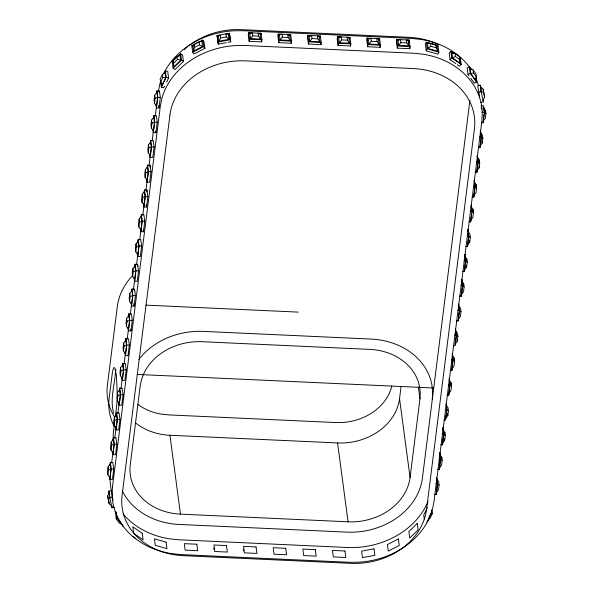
<?xml version="1.0" encoding="UTF-8"?>
<svg xmlns="http://www.w3.org/2000/svg" width="593" height="593" viewBox="0 0 593 593"><rect width="100%" height="100%" fill="white"/><g stroke="black" fill="none" stroke-linecap="round" stroke-linejoin="round"><path stroke-width="0.89" d="M112.529 478.647L113.737 469.048L112.87 462.562L110.305 462.444L110.965 469.308L109.853 479.403L112.418 479.522M115.65 426.619L116.087 429.858L117.399 419.392L116.532 412.898L117.199 419.762L116.087 429.858L118.652 429.977L119.971 419.51L119.104 413.017L116.532 412.898L116.206 415.523M118.763 401.846L119.2 405.086L120.52 394.619L119.653 388.126L120.312 394.99L119.2 405.086L121.765 405.204L123.085 394.738L122.217 388.245L119.653 388.126L119.319 390.75M124.99 379.564L126.198 369.965L125.331 363.472L122.766 363.353L123.426 370.217L122.314 380.321L124.878 380.432M127.977 327.521L128.414 330.768L129.726 320.294L128.866 313.808L129.526 320.665L128.414 330.768L130.979 330.887L132.298 320.413L131.431 313.927L128.866 313.808L128.533 316.425M130.327 314.32L132.639 295.892L131.98 289.036L134.544 289.154L135.412 295.64L134.092 306.114L131.527 305.995L131.097 302.749M137.569 253.107L137.761 256.45L140.326 256.569L141.645 246.095L140.778 239.609L138.206 239.49L137.769 242.982M140.445 228.431L140.875 231.678L142.194 221.204L141.327 214.718L141.986 221.582L140.875 231.678L143.439 231.796L144.759 221.322L143.891 214.836L141.327 214.718L140.993 217.334M142.787 215.207L145.1 196.809L144.44 189.945L147.005 190.064L147.872 196.55L146.56 207.024L143.988 206.905L143.558 203.658M152.905 129.348L153.335 132.587L154.654 122.121L153.787 115.628L154.447 122.492L153.335 132.587L155.9 132.706L157.219 122.232L156.352 115.746L153.787 115.628L153.461 118.244M155.255 116.087L157.568 97.719L156.9 90.855L159.473 90.974L160.332 97.46L159.02 107.933L156.448 107.815L156.018 104.576M434.543 494.28L436.255 494.354L437.256 485.111M440.243 457.729L439.369 469.582L437.656 469.508M440.013 455.965L439.821 452.622L440.688 459.115L439.369 469.582L439.154 467.959M442.63 442.371L443.594 434.713L442.934 427.85L443.801 434.343L442.482 444.809L440.769 444.735M447.003 395.19L448.716 395.264L449.724 386.021M452.711 358.639L451.829 370.492L450.117 370.417M452.474 356.882L452.281 353.532L453.148 360.025L451.829 370.492L451.614 368.876M455.535 328.767L455.491 330.353L457.5 333.414L457.9 336.424L457.292 341.271L455.12 344.14L456.395 335.26L455.535 328.767L455.313 330.516M456.484 320.88L458.196 320.954L459.093 312.563M461.095 294.565L461.31 296.181L462.629 285.715L461.762 279.221L462.421 286.085L461.31 296.181L459.597 296.107M464.208 269.793L464.43 271.409L465.742 260.942L464.875 254.449L464.838 256.035L466.847 259.097L467.247 262.106L466.632 266.954L464.467 269.83L464.43 271.409L462.718 271.335M465.831 246.562L467.543 246.644L468.863 236.17L467.996 229.676L467.951 231.263L469.96 234.324L470.36 237.333L469.752 242.189L467.588 245.057L468.655 236.54L470.36 237.333M468.944 221.789L470.657 221.871L471.554 213.473M473.555 195.475L473.777 197.098L475.089 186.625L474.222 180.139L474.889 186.995L473.777 197.098L472.065 197.017M476.676 170.702L476.891 172.326L478.21 161.852L477.343 155.366L477.298 156.952L479.307 160.006L479.707 163.016L479.1 167.871L476.935 170.74L476.891 172.326L475.178 172.244M478.292 147.472L480.004 147.553L481.323 137.079L480.456 130.593L480.234 132.335M480.456 130.593L480.412 132.18L482.42 135.234L482.821 138.243L482.213 143.098L480.048 145.967M481.412 122.699L483.117 122.781L484.021 114.382M110.172 478.551L110.083 480.367A77.609 64.192 -7.6 0 0 111.351 490.359M177.426 56.728L180.672 53.6L181.532 60.086L173.112 68.217L173.816 66.853L173.178 60.19L177.085 56.417L179.961 54.964L180.672 53.6L182.585 54.956L183.452 61.442L175.024 69.574L173.112 68.217L172.244 61.731L176.128 57.981M419.955 398.844L420.244 392.699L419.57 386.621A56.543 46.765 -7.6 0 0 369.773 349.388L202.146 341.709A56.543 46.765 -7.6 0 0 143.61 373.983L141.423 379.928L140.17 386.028L130.282 464.682A56.543 46.765 -7.6 0 0 180.465 514.131L348.091 521.81A56.543 46.765 -7.6 0 0 410.067 477.498L419.955 398.844L418.369 386.918M432.297 399.408L432.653 391.914L431.83 384.494A68.988 57.061 -7.6 0 0 371.07 339.07L203.443 331.391A68.988 57.061 -7.6 0 0 138.888 359.402M117.229 400.016L115.346 416.879M128.607 317.092L128.822 315.394L126.657 318.263L126.042 323.111L126.442 326.12L128.451 329.182M131.935 290.622L129.771 293.491L129.163 298.338L129.563 301.348L131.572 304.409L131.527 305.995L132.847 295.522L131.98 289.036L131.646 291.652M134.211 277.976L134.641 281.223L135.96 270.749L135.093 264.263L135.048 265.849L132.884 268.718L132.276 273.566L132.676 276.575L134.685 279.637L134.641 281.223L137.213 281.341L138.525 270.868L137.658 264.382L135.093 264.263L134.767 266.88M137.324 253.204L137.761 256.45L139.073 245.976L138.206 239.49L138.169 241.077L136.005 243.945L135.389 248.801L135.79 251.803L137.798 254.864M141.067 218.009L141.282 216.304L139.118 219.173L138.51 224.028L138.91 227.03L140.919 230.091M144.395 191.532L142.231 194.4L141.623 199.255L142.023 202.257L144.032 205.319L143.988 206.905L145.307 196.431L144.44 189.945L144.114 192.562M146.671 178.886L147.108 182.133L148.42 171.659L147.553 165.173L147.516 166.759L145.352 169.628L144.736 174.483L145.137 177.485L147.146 180.546L147.108 182.133L149.673 182.251L150.985 171.777L150.125 165.291L147.553 165.173L147.227 167.789M149.784 154.113L150.222 157.36L151.541 146.886L150.674 140.4L150.629 141.986L148.465 144.855L147.857 149.71L148.257 152.712L150.266 155.774L150.222 157.36L152.786 157.479L154.106 147.005L153.239 140.519L150.674 140.4L150.34 143.017M153.743 117.214L151.578 120.082L150.97 124.938L151.371 127.94L153.379 131.001M156.863 92.441L154.691 95.31L154.084 100.165L154.484 103.175L156.493 106.229L156.448 107.815L157.768 97.348L156.9 90.855L156.574 93.472M110.046 465.735L110.261 464.03L108.096 466.899L107.489 471.754L107.889 474.763L109.898 477.817M112.537 451.392L112.966 454.631L114.286 444.164L113.419 437.671L113.374 439.257L111.21 442.126L110.602 446.981L111.002 449.991L113.011 453.045L112.966 454.631L115.539 454.749L116.851 444.283L115.983 437.79L113.419 437.671L113.093 440.288M116.495 414.485L114.33 417.353L113.715 422.209L114.115 425.218L116.124 428.272M119.608 389.712L117.444 392.581L116.836 397.436L117.236 400.445L119.245 403.507M122.506 366.644L122.721 364.94L120.557 367.808L119.949 372.663L120.349 375.673L122.358 378.734M124.997 352.301L125.434 355.548L126.746 345.074L125.879 338.588L125.842 340.167L123.678 343.036L123.062 347.891L123.463 350.9L125.471 353.962L125.434 355.548L127.999 355.659L129.311 345.193L128.451 338.699L125.879 338.588L125.553 341.205M126.442 326.12L127.058 321.265L126.657 318.263M129.563 301.348L130.171 296.493L129.771 293.491M132.676 276.575L133.284 271.72L132.884 268.718M135.79 251.803L136.405 246.955L136.005 243.945M138.91 227.03L139.518 222.182L139.118 219.173M142.023 202.257L142.631 197.41L142.231 194.4M145.137 177.485L145.752 172.637L145.352 169.628M148.257 152.712L148.865 147.865L148.465 144.855M151.371 127.94L151.978 123.092L151.578 120.082M154.484 103.175L155.099 98.319L154.691 95.31M107.889 474.763L108.497 469.908L108.096 466.899M111.002 449.991L111.61 445.135L111.21 442.126M114.115 425.218L114.731 420.363L114.33 417.353M117.236 400.445L117.844 395.59L117.444 392.581M120.349 375.673L120.957 370.818L120.557 367.808M123.463 350.9L124.078 346.045L123.678 343.036M114.338 424.936L113.545 431.2A68.988 57.061 -7.6 0 0 113.278 440.354M110.083 464.193L110.305 462.444L111.173 468.937L109.853 479.403L109.527 476.972M122.44 365.977L122.766 363.353L123.633 369.847L122.314 380.321L121.884 377.074M134.841 267.547L135.048 265.849L135.753 271.12L133.44 289.54M137.954 242.782L138.169 241.077L138.873 246.354L136.56 264.767M147.301 168.464L147.516 166.759L148.22 172.037L145.908 190.427M150.414 143.691L150.629 141.986L151.334 147.264L149.021 165.647M113.167 440.962L113.374 439.257L114.078 444.535L113.011 453.045L112.774 451.288M125.627 341.872L125.842 340.167L126.546 345.445L125.471 353.962L125.242 352.198M111.625 463L113.011 451.985M114.746 438.22L116.013 428.124M117.859 413.44L119.126 403.344M120.972 388.66L122.358 377.645M124.093 363.88L125.479 352.865M127.206 339.1L128.362 329.923M139.674 239.987L140.83 230.81M152.142 140.867L153.291 131.69M134.329 290.896L134.544 289.154M137.443 266.124L137.658 264.382M146.79 191.806L147.005 190.064M149.903 167.033L150.125 165.291M159.25 92.738L159.473 90.974M249.149 41.325L249.416 39.175L248.556 32.689L261.076 33.26L261.943 39.753L261.676 41.895L249.149 41.325L248.282 34.839L248.556 32.689L249.801 33.349L252.351 33.467M260.898 34.69L261.076 33.26L259.986 33.816L258.17 33.104L258.57 36.114L260.69 39.094L261.943 39.753L249.416 39.175L250.505 38.627L252.766 35.847L252.366 32.837L249.801 33.349L250.505 38.627L260.69 39.094L259.986 33.816M278.777 42.681L279.051 40.539L278.184 34.046L290.711 34.624L291.571 41.11L291.304 43.252L278.777 42.681L277.909 36.195L278.184 34.046L279.436 34.705L281.994 34.194L282.394 37.203L280.141 39.983L279.051 40.539L291.571 41.11L290.318 40.45L280.141 39.983L279.436 34.705M290.526 36.054L290.711 34.624L287.924 35.098M308.404 44.038L308.679 41.895L307.811 35.402L320.339 35.98L321.206 42.466L320.932 44.616L308.404 44.038L307.545 37.552L307.811 35.402L310.762 36.143M320.161 37.411L320.339 35.98L319.249 36.529L317.425 35.817L317.833 38.827L319.953 41.806L321.206 42.466L308.679 41.895L309.768 41.34L312.029 38.56L311.621 35.558L309.064 36.062L309.768 41.34L319.953 41.806L319.249 36.529M338.04 45.394L338.306 43.252L337.439 36.759L349.966 37.337L350.834 43.823L350.559 45.972L338.04 45.394L337.172 38.908L337.439 36.759L340.389 37.5M349.788 38.767L349.966 37.337L348.877 37.885L347.061 37.174L347.461 40.183L349.581 43.163L350.834 43.823L338.306 43.252L339.396 42.696L341.657 39.916L341.257 36.914L338.692 37.418L339.396 42.696L349.581 43.163L348.877 37.885M367.667 46.751L367.934 44.608L367.074 38.115L379.594 38.693L380.461 45.179L380.195 47.329L367.667 46.751L366.8 40.265L367.074 38.115L370.025 38.856M379.327 40.835L379.594 38.693L378.504 39.242L376.688 38.538L377.089 41.54L379.209 44.519L380.461 45.179L367.934 44.608L369.031 44.052L371.285 41.273L370.884 38.271L368.327 38.782L369.031 44.052L379.209 44.519L378.504 39.242M397.295 48.107L397.569 45.965L396.702 39.479L409.229 40.05L410.089 46.536L409.822 48.685L397.295 48.107L396.435 41.621L396.702 39.479L397.955 40.139L400.512 39.627L400.912 42.629L398.659 45.409L397.569 45.965L410.089 46.536L408.844 45.876L398.659 45.409L397.955 40.139M408.955 42.192L409.229 40.05L406.442 40.524M410.067 477.498L399.541 398.622L401.038 386.732M469.901 100.417L422.409 478.062A68.988 57.061 -7.6 0 1 346.794 532.129L179.168 524.449A68.988 57.061 -7.6 0 1 122.351 490.885M442.719 429.599L442.934 427.85M464.66 256.198L464.875 254.449M467.773 231.426L467.996 229.676M477.12 157.108L477.343 155.366M446.069 415.048L445.639 418.45L447.804 415.582L448.419 410.734L448.019 407.725L446.01 404.663M446.284 413.343L446.714 409.941L448.419 410.734M436.255 494.354L437.567 483.881L436.707 477.395M446.158 403.892L446.914 409.57L445.602 420.037L443.89 419.963M448.716 395.264L450.035 384.798L449.168 378.304M464.578 268.977L465.542 261.313L465.186 258.674M477.039 169.887L478.002 162.223L477.654 159.584M458.196 320.954L459.516 310.487L458.648 303.994M470.657 221.871L471.976 211.397L471.109 204.911M480.004 147.553L481.323 137.079L479.611 136.998M483.117 122.781L484.437 112.307L483.569 105.821L481.005 105.702M441.481 459.694L441.785 457.27L439.776 454.208M444.698 434.113L444.898 432.497L442.889 429.436M450.932 384.568L451.132 382.952L449.123 379.891M453.941 360.603L454.245 358.179L452.237 355.118M463.422 286.293L463.726 283.869L461.717 280.808M466.639 260.712L466.847 259.097M472.873 211.167L473.073 209.551L471.064 206.49M475.882 187.21L476.194 184.779L474.185 181.717M479.1 161.63L479.307 160.006M485.333 112.084L485.541 110.461L483.532 107.407M436.663 478.981L438.672 482.042L439.072 485.052L438.464 489.9L436.292 492.768M441.785 457.27L442.185 460.279L441.577 465.127L439.413 467.996M442.267 443.186L442.482 444.809L442.526 443.223L444.691 440.354L445.299 435.507L444.898 432.497M451.132 382.952L451.532 385.961L450.925 390.809L448.76 393.678M454.245 358.179L454.646 361.189L454.038 366.037L451.873 368.905M458.604 305.58L460.613 308.642L461.013 311.651L460.405 316.499L458.241 319.368M463.726 283.869L464.126 286.879L463.518 291.726L461.354 294.595M473.073 209.551L473.473 212.561L472.866 217.416L470.701 220.285M476.194 184.779L476.594 187.788L475.979 192.643L473.814 195.512M485.541 110.461L485.941 113.471L485.326 118.326L483.162 121.194M116.428 512.27L115.865 515.888L116.265 518.897L119.186 522.982L121.483 524.271M470.649 78.15L474.326 83.287L476.557 82.116L475.89 80.685L476.453 77.068L476.053 74.058L473.132 69.974L470.064 68.254L469.397 66.824L467.158 67.987L468.025 74.473L469.078 75.941M158.375 91.307L160.036 83.176A77.609 64.192 -7.6 0 1 160.807 80.7M193.963 44.46L194.363 47.462L193.622 51.057L192.681 52.184L193.948 54L204.919 48.404L204.051 41.918L202.791 40.102L191.813 45.698L192.681 52.184L203.651 46.588L202.791 40.102L201.842 41.228L199.048 41.866L193.963 44.46L192.918 45.78L193.622 51.057L202.547 46.506L203.651 46.588L204.919 48.404M391.795 385.828L391.439 387.555A51.739 42.792 -7.6 0 1 342.621 422.468L335.312 422.535L168.805 414.907L161.593 414.173A51.739 42.792 -7.6 0 1 138.125 404.552M115.983 369.365L115.628 370.921C114.753 384.879 109.69 399.289 113.678 413.18M164.55 86.207L163.742 87.853L161.355 87.127L165.684 77.572L164.98 72.302L165.351 70.767L167.737 71.501L168.597 77.987L166.574 82.101M114.612 507.26L112.077 507.764L111.773 506.2L109.156 503.694L107.667 495.963L109.171 492.642L108.875 491.078L111.41 490.574L113.055 500.462M479.737 97.282L477.706 85.696L480.241 85.192L480.545 86.756L483.162 89.261L484.651 96.993L483.147 100.313L483.443 101.877L480.908 102.381M426.204 50.798L427.16 48.759L426.293 42.273L437.997 45.654L438.864 52.147L437.908 54.178L426.204 50.798L425.344 44.312L426.293 42.273L429.199 43.697M164.98 72.302L162.349 74.562L160.095 79.136L161.733 85.592L161.378 82.961M163.735 74.058L165.351 70.767L166.218 77.26L161.355 87.127L160.495 80.633M160.495 82.145L162.749 77.572L162.349 74.562M427.36 507.571L423.721 514.969L424.262 519.023M428.917 517.444L431.823 512.322L431.504 509.884M426.967 522.188L431.823 512.322M431.823 510.81L432.223 513.82L429.969 518.393L427.338 520.654M217.297 36.929L217.008 35.536L229.424 33.26L230.284 39.746L217.868 42.021L217.008 35.536L218.246 35.928L220.218 34.957L220.618 37.967L218.95 41.206L217.868 42.021L218.306 44.119L226.289 42.659M116.265 518.897L117.132 517.541L116.895 515.784M455.884 63.651L450.072 59.634L451.777 57.951L455.468 56.594L459.849 59.626L460.264 63.266L461.228 64.481L459.523 66.164L457.336 64.659M178.715 56.165L179.961 54.964L180.665 60.241L173.816 66.853L173.178 60.19M173.579 63.192L177.485 59.426L177.085 56.417M436.263 47.84L430.844 46.276L427.16 48.759L438.864 52.147L437.686 51.22L428.176 48.47L427.471 43.2L430.444 43.267L435.862 44.838L436.982 45.943L437.686 51.22L436.263 47.84L435.862 44.838M230.721 41.844L230.284 39.746L229.046 39.353L226.37 36.907L225.97 33.905L228.342 34.075L229.424 33.26L230.721 41.844L228.06 42.333M108.067 498.972L109.875 497.912L109.171 492.642M468.025 74.473L470.264 73.31L470.768 73.525L475.89 80.685M194.541 44.949L192.918 45.78L191.813 45.698M194.363 47.462L199.448 44.868L202.547 46.506L201.842 41.228M436.982 45.943L437.997 45.654M155.099 98.319L157.768 97.348L160.332 97.46M151.978 123.092L154.654 122.121L157.219 122.232M148.865 147.865L151.541 146.886L154.106 147.005M145.752 172.637L148.42 171.659L150.985 171.777M142.631 197.41L145.307 196.431L147.872 196.55M139.518 222.182L142.194 221.204L144.759 221.322M136.405 246.955L139.073 245.976L141.645 246.095M133.284 271.72L135.96 270.749L138.525 270.868M130.171 296.493L132.847 295.522L135.412 295.64M127.058 321.265L129.726 320.294L132.298 320.413M124.078 346.045L126.746 345.074L129.311 345.193M120.957 370.818L123.633 369.847L126.198 369.965M117.844 395.59L120.52 394.619L123.085 394.738M114.731 420.363L117.399 419.392L119.971 419.51M111.61 445.135L114.286 444.164L116.851 444.283M108.497 469.908L111.173 468.937L113.737 469.048M478.573 92.189L481.108 91.685L483.562 92.263L484.651 96.993M112.277 497.06L109.735 497.564L112.077 507.764L111.862 506.14M476.453 77.068L473.533 72.983L470.768 73.525L470.064 68.254M219.929 35.617L218.246 35.928L218.95 41.206L229.046 39.353L228.342 34.075M220.618 37.967L226.37 36.907M172.244 61.731L173.112 61.576M162.749 77.572L166.218 77.26L168.597 77.987M453.815 53.474L450.91 51.465L451.873 52.681L455.068 53.592L459.442 56.617L459.56 57.988L460.361 57.995L461.228 64.481L451.777 57.951L450.91 51.465L449.205 53.148L450.072 59.634M252.766 35.847L258.57 36.114M282.394 37.203L288.198 37.47L290.318 40.45L289.614 35.172L287.798 34.461L288.198 37.47M312.029 38.56L317.833 38.827M341.657 39.916L347.461 40.183M371.285 41.273L377.089 41.54M400.912 42.629L406.716 42.896L408.844 45.876L408.14 40.606L406.316 39.894L406.716 42.896M481.872 112.188L484.437 112.307L484.236 112.677L485.941 113.471M476.498 161.77L478.21 161.852L478.002 162.223L479.707 163.016M473.377 186.543L475.089 186.625L474.889 186.995L476.594 187.788M470.264 211.316L471.976 211.397L471.769 211.768L473.473 212.561M467.151 236.088L468.863 236.17M464.03 260.861L465.742 260.942L465.542 261.313L467.247 262.106M460.917 285.633L462.629 285.715L462.421 286.085L464.126 286.879M457.803 310.406L459.516 310.487L459.308 310.858L461.013 311.651M146.026 305.136L298.257 312.111M454.69 335.178L456.395 335.26L455.083 345.726L453.371 345.652M451.436 359.944L453.148 360.025L452.941 360.396L454.646 361.189M448.323 384.716L450.035 384.798L449.828 385.168L451.532 385.961M137.065 374.42L433.728 388.007M445.202 409.489L446.914 409.57M442.089 434.261L443.801 434.343L443.594 434.713L445.299 435.507M135.701 422.994A56.543 46.765 -7.6 0 0 169.939 435.262L337.565 442.941A56.543 46.765 -7.6 0 0 399.541 398.622M438.976 459.034L440.688 459.115L440.48 459.486L442.185 460.279M435.862 483.806L437.567 483.881L437.367 484.259L439.072 485.052M177.485 59.426L181.532 60.086L183.452 61.442M115.865 511.648L116.628 517.326L117.132 517.541M481.116 137.45L482.821 138.243M456.195 335.631L457.9 336.424M453.274 53.644L451.873 52.681L452.578 57.958L460.264 63.266L459.56 57.988M132.876 536.354L135.797 538.377M431.289 512.634L432.223 513.82M471.494 69.759L469.397 66.824L470.264 73.31L476.557 82.116L475.912 77.253M117.644 518.26L121.743 523.99M116.628 517.326L122.921 526.132L122.254 524.701M109.875 497.912L108.875 491.078L109.453 493.628M481.019 88.594L480.241 85.192L481.108 91.685L483.443 101.877L483.125 99.446M480.923 88.409L480.545 86.756L481.242 92.026M107.667 495.963L108.208 498.328M483.162 89.261L483.562 92.263M483.643 108.282L483.999 110.921M481.219 107.326L481.434 108.949M473.132 69.974L473.533 72.983M482.013 141.594L482.213 143.098M480.649 133.936L480.997 136.575M478.899 166.366L479.1 167.871M459.442 56.617L459.849 59.626M455.068 53.592L455.468 56.594M471.183 207.372L471.539 210.011M469.552 240.684L469.752 242.189M468.188 233.027L468.537 235.658M466.432 265.456L466.632 266.954M430.444 43.267L430.844 46.276M458.723 306.462L459.071 309.101M457.084 339.767L457.292 341.271M455.728 332.11L456.076 334.748M409.496 46.254L409.822 48.685M449.242 380.773L449.59 383.412M447.507 413.328L447.804 415.582M446.24 406.42L446.596 409.059M444.491 438.85L444.691 440.354M379.868 44.89L380.195 47.329M436.782 479.863L437.13 482.494M350.129 42.726L350.559 45.972M320.502 41.369L320.932 44.616M290.874 40.013L291.304 43.252M337.565 442.941L348.091 521.81M261.454 40.28L261.676 41.895M217.438 37.633L218.306 44.119M199.048 41.866L199.448 44.868M243.389 549.311L243.604 550.934M158.694 105.502L159.02 107.933M213.762 547.954L213.977 549.578M155.685 131.083L155.9 132.706M146.234 204.592L146.56 207.024M143.224 230.173L143.439 231.796M169.939 435.262L180.465 514.131M133.766 303.675L134.092 306.114M130.764 329.263L130.979 330.887M108.756 500.692L109.156 503.694M117.377 395.057L116.347 375.013L115.101 368.935L114.405 367.638L113.723 367.638L112.529 371.426L109.156 398.281A68.988 57.061 -7.6 0 0 114.323 426.56M114.264 416.471A68.988 57.061 -7.6 0 1 107.415 385.242L117.31 306.588A68.988 57.061 -7.6 0 1 132.513 275.671M184.297 49.545A68.988 57.061 -7.6 0 1 187.499 46.78M188.841 45.72A68.988 57.061 -7.6 0 1 241.395 29.65L409.022 37.329A68.988 57.061 -7.6 0 1 438.538 44.616M428.035 501.596A77.609 64.192 -7.6 0 1 357.105 547.406L347.268 547.495L179.086 539.793L169.383 538.807A77.609 64.192 -7.6 0 1 123.099 513.901M163.794 73.413A77.609 64.192 -7.6 0 1 233.271 30.806L243.108 30.717L411.297 38.419L420.993 39.405A77.609 64.192 -7.6 0 1 470.946 69.203M475.882 78.224A77.609 64.192 -7.6 0 1 478.41 85.399M112.448 486.964L112.055 495.155A77.609 64.192 -7.6 0 0 171.355 553.595L181.058 554.581L349.24 562.283L359.076 562.194A77.609 64.192 -7.6 0 0 432.312 509.824L433.98 501.693L481.879 120.824L482.265 112.633A77.609 64.192 -7.6 0 0 422.972 54.193L413.269 53.207L245.079 45.505L235.243 45.594A77.609 64.192 -7.6 0 0 162.015 97.964L160.347 106.095L112.448 486.964M169.946 114.938L122.106 495.333A68.988 57.061 -7.6 0 0 183.326 555.671L350.96 563.35A68.988 57.061 -7.6 0 0 426.575 509.283L474.415 128.881A68.988 57.061 -7.6 0 0 413.188 68.551L245.561 60.871A68.988 57.061 -7.6 0 0 169.946 114.938M417.294 523.382L408.866 531.513L409.726 537.999L418.154 529.868L417.294 523.382M398.377 538.97L387.399 544.567L388.267 551.06L399.237 545.464L398.377 538.97M374.013 548.851L361.597 551.127L362.464 557.62L374.88 555.345L374.013 548.851M196.817 544.211L184.29 543.64L185.157 550.126L197.684 550.704L196.817 544.211M226.444 545.575L213.925 544.997L214.785 551.49L227.312 552.061L226.444 545.575M256.072 546.931L243.553 546.353L244.42 552.846L256.939 553.417L256.072 546.931M285.707 548.288L273.18 547.71L274.048 554.203L286.575 554.774L285.707 548.288M315.335 549.644L302.808 549.066L303.675 555.559L316.202 556.13L315.335 549.644M344.963 551.001L332.443 550.423L333.303 556.916L345.83 557.487L344.963 551.001M166.114 542.172L154.41 538.792L155.277 545.286L166.981 548.666L166.114 542.172M142.246 533.337L132.802 526.806L133.67 533.3L143.113 539.83L142.246 533.337"/></g></svg>
